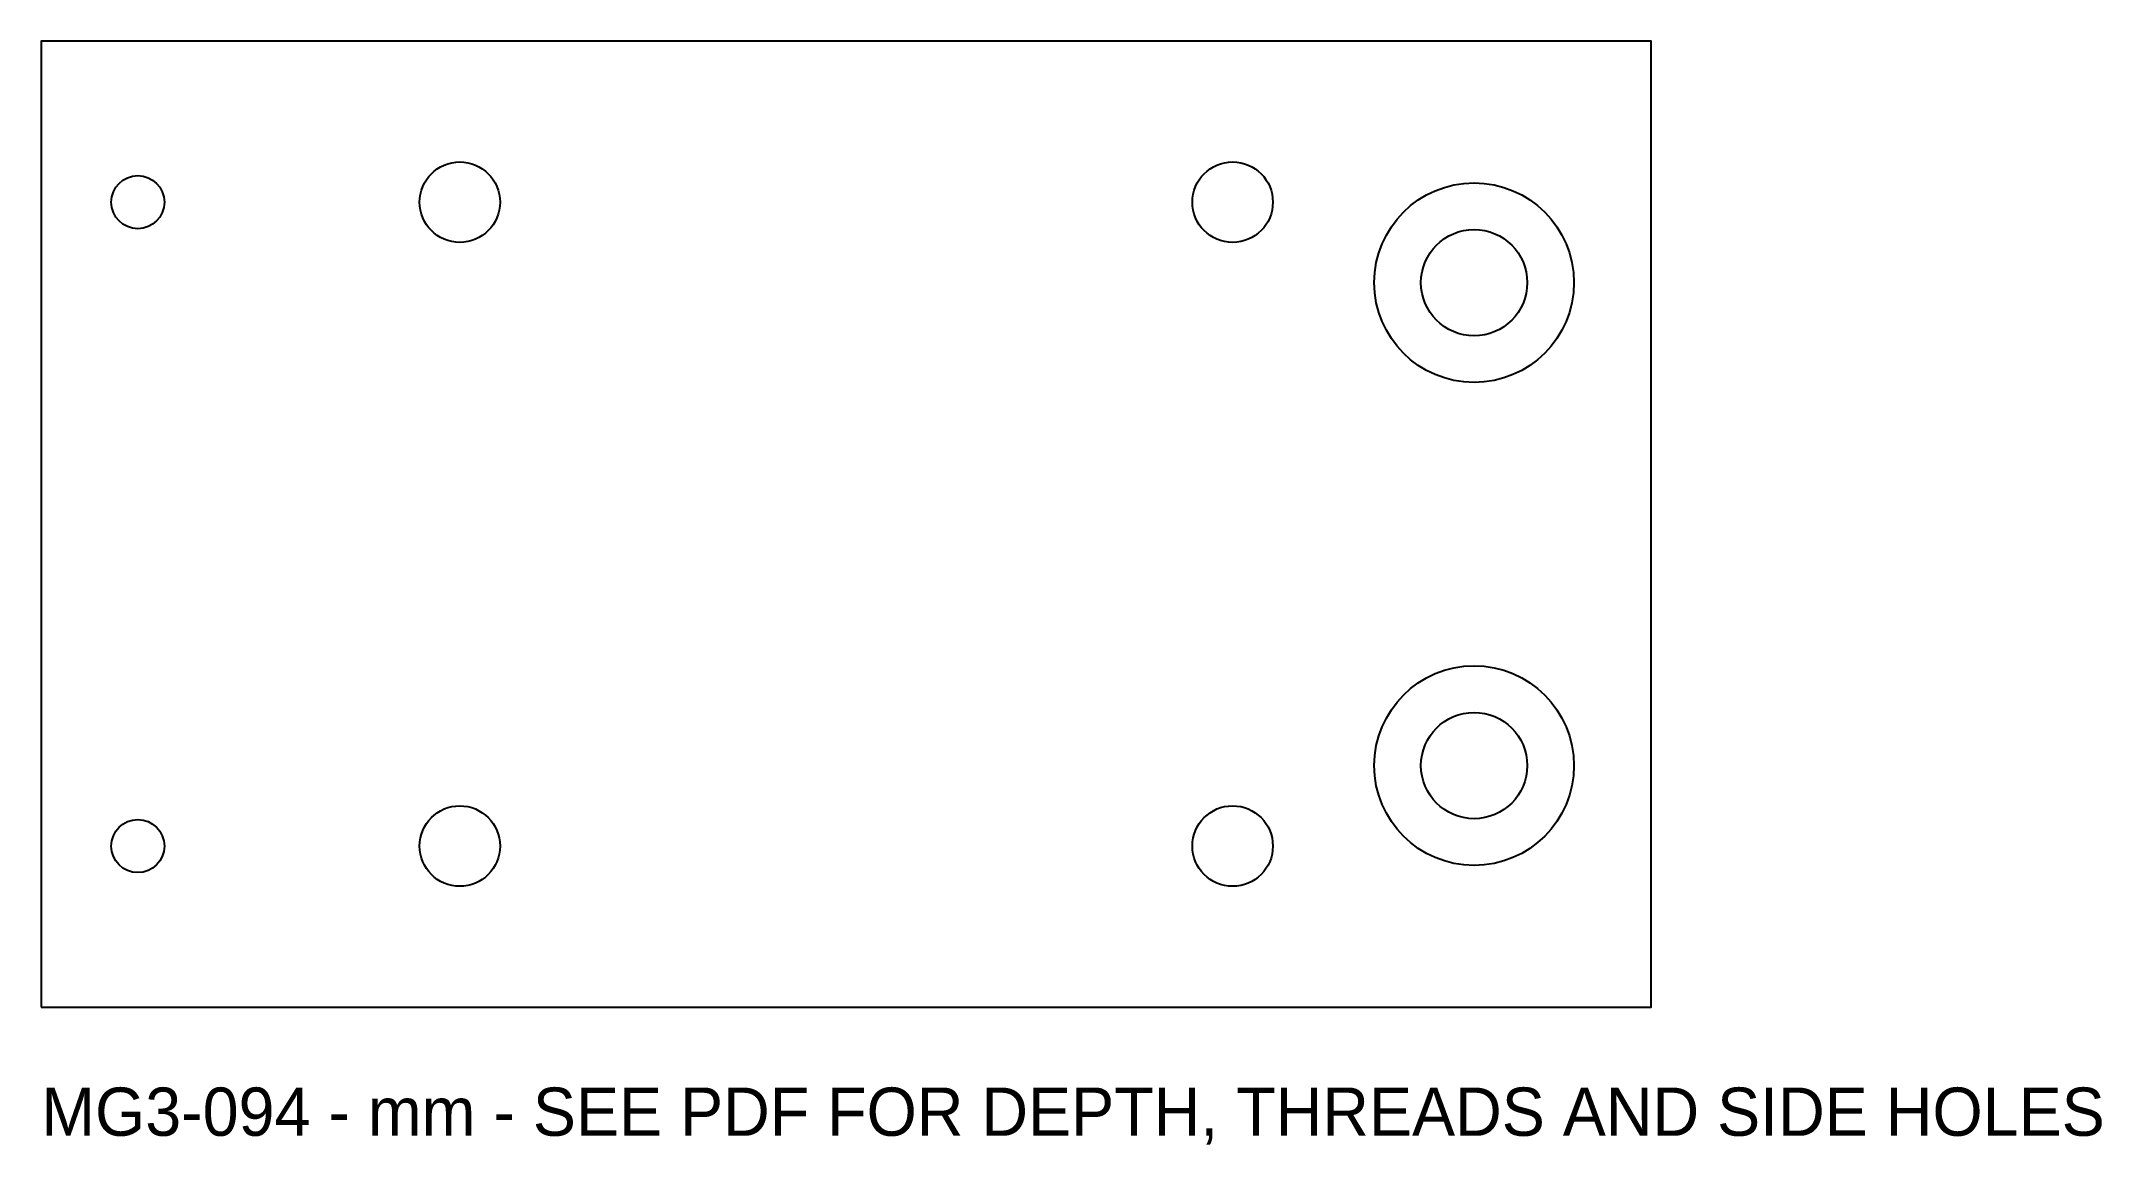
# Model space of a CAD drawing. Header units: millimetres. Extents: x 0 to 128, y -9 to 60.
import ezdxf

# ---------------------------------------------------------------- set-up
doc = ezdxf.new("R2010")
doc.units = ezdxf.units.MM
for name, color, linetype in [('NOTES', 2, 'Continuous'), ('OUTLINE', 7, 'Continuous'), ('REFERENCE_CSK', 5, 'Continuous'), ('TAP_PILOT', 1, 'Continuous'), ('THROUGH', 3, 'Continuous')]:
    doc.layers.add(name, color=color, linetype=linetype)

msp = doc.modelspace()

# ---------------------------------------------------------------- linework, layer by layer
at = {"layer": 'OUTLINE'}
msp.add_lwpolyline([(0, 0), (100, 0), (100, 60), (0, 60)], close=True, dxfattribs=at)
at = {"layer": 'REFERENCE_CSK'}
for centre in [(89, 45), (89, 15)]:
    msp.add_circle(centre, 6.2, dxfattribs=at)
at = {"layer": 'TAP_PILOT'}
for centre, radius in [((26, 50), 2.5), ((74, 50), 2.5), ((6, 50), 1.65), ((6, 10), 1.65), ((26, 10), 2.5), ((74, 10), 2.5)]:
    msp.add_circle(centre, radius, dxfattribs=at)
at = {"layer": 'THROUGH'}
for centre in [(89, 45), (89, 15)]:
    msp.add_circle(centre, 3.3, dxfattribs=at)

# ---------------------------------------------------------------- texts
at = {"layer": 'NOTES'}
msp.add_text('MG3-094 - mm - SEE PDF FOR DEPTH, THREADS AND SIDE HOLES', height=3, dxfattribs=at).set_placement((0, -8))

doc.saveas('drawing.dxf')
